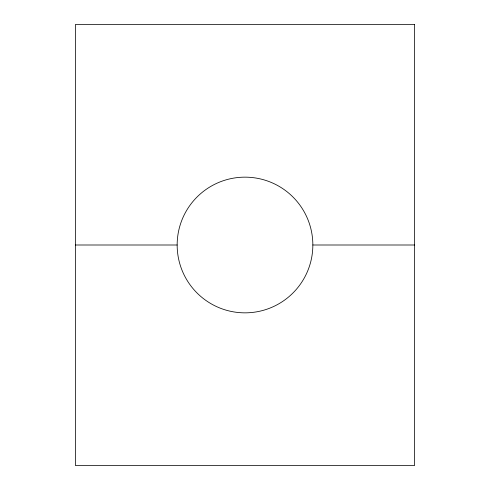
<?xml version="1.0" encoding="UTF-8"?>
<svg xmlns="http://www.w3.org/2000/svg" width="490" height="490" viewBox="0 0 490 490"><rect width="100%" height="100%" fill="white"/><g stroke="black" fill="none" stroke-linecap="round" stroke-linejoin="round"><path stroke-width="0.73" d="M75.386 245L177.153 245M312.847 245A67.847 67.847 0 0 0 211.08 186.243A67.847 67.847 0 0 0 211.08 303.757A67.847 67.847 0 0 0 312.847 245L414.613 245M414.613 24.5L75.386 24.5L75.386 465.5L414.613 465.5L414.613 24.5"/></g></svg>
